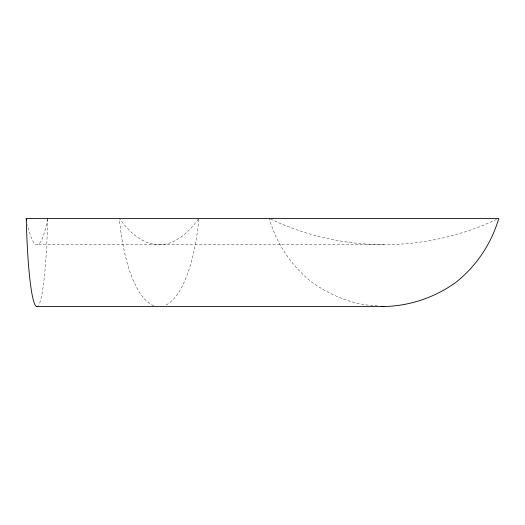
<?xml version="1.0" encoding="UTF-8"?>
<svg xmlns="http://www.w3.org/2000/svg" width="525" height="525" viewBox="0 0 525 525"><rect width="100%" height="100%" fill="white"/><g stroke="black" fill="none" stroke-linecap="round" stroke-linejoin="round"><path stroke-width="0.39" stroke-dasharray="2.62 1.97" d="M496.578 219.391C461.488 236.014 422.75 244.538 383.952 244.722L36.967 244.722M383.952 244.722C344.886 244.558 305.904 235.863 270.611 219.076M377.514 305.852C353.542 305.169 330.914 295.654 311.502 281.978C291.217 265.617 276.439 243.469 269.161 218.439M47.703 218.479A117.836 11.091 -90 0 1 38.423 305.629M47.519 219.306A259.993 24.472 90 0 1 27.602 224.91M198.345 219.109A259.993 90.628 -90 0 1 119.89 219.109M198.791 219.312A117.836 41.075 -90 0 1 164.351 305.688M153.884 305.688A117.836 41.075 -90 0 1 119.365 218.479"/><path stroke-width="0.79" d="M36.967 306.561L383.952 306.561C410.058 305.931 435.317 297.367 456.409 281.978C476.687 265.617 491.466 243.469 498.75 218.439L26.25 218.439A117.836 11.091 -90 0 0 36.967 306.646M381.537 306.292L383.952 306.561M26.585 220.146A259.993 24.472 90 0 1 26.25 218.452"/></g></svg>
